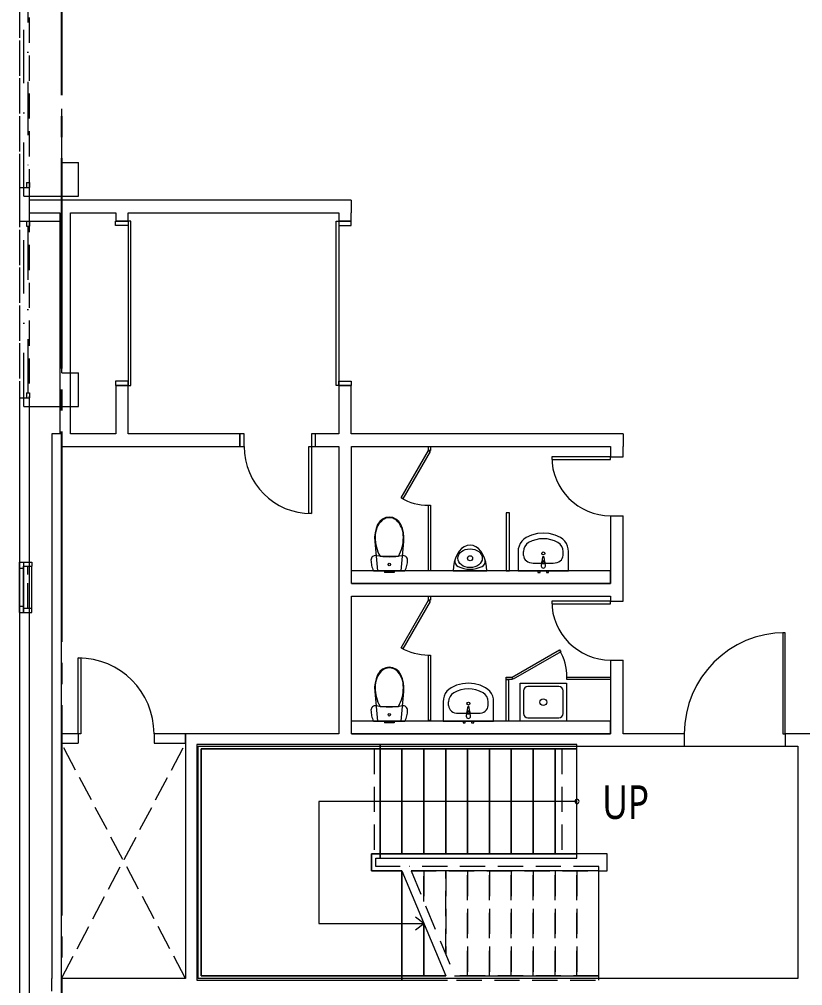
# Model space of a CAD drawing. Header units: millimetres. Extents: x -17313 to 27370, y -1010 to 13584.
# Drawn here: x -50 to 881, y 6051 to 7200 of the extents above; entities that cross this region are included whole.
import ezdxf
from ezdxf.enums import TextEntityAlignment as Align

# ---------------------------------------------------------------- set-up
doc = ezdxf.new("R2010")
doc.units = ezdxf.units.MM
doc.header["$LTSCALE"] = 100
for name, pattern in [('X-S-FAB-L10$0$COL-CEN-LIN', [3.25, 2.5, -0.25, 0.25, -0.25]), ('X-S-FAB-L10$0$HIDDEN', [0.4, 0.3, -0.1]), ('X-S-FAB-L10$0$JJP_虛線(退縮線、投影線、地下室範圍、非屬本工程、圖面分區)', [0.45, 0.3, -0.15]), ('X-S-FAB-L10$0$虛線', [0.846667, 0.423333, -0.423333]), ('X-S-FAB-L10$0$點劃線', [1.340556, 0.635, -0.352778, 0, -0.352778])]:
    doc.linetypes.add(name, pattern=pattern)
for name, color, linetype in [('0-XREF', 7, 'Continuous'), ('X-S-FAB-L10$0$0-DIM-TXT', 8, 'Continuous'), ('X-S-FAB-L10$0$A-OBJE-2D', 8, 'X-S-FAB-L10$0$HIDDEN'), ('X-S-FAB-L10$0$A-OBJE-TOIL.3D', 8, 'Continuous'), ('X-S-FAB-L10$0$A-STRS', 8, 'Continuous'), ('X-S-FAB-L10$0$A-TEXT', 8, 'Continuous'), ('X-S-FAB-L10$0$A-WALL-EX', 8, 'Continuous'), ('X-S-FAB-L10$0$A-WALL-IN', 8, 'Continuous'), ('X-S-FAB-L10$0$BLOCK', 8, 'Continuous'), ('X-S-FAB-L10$0$CCL', 8, 'X-S-FAB-L10$0$COL-CEN-LIN'), ('X-S-FAB-L10$0$Door', 8, 'Continuous'), ('X-S-FAB-L10$0$S-SLAB-SHOW', 8, 'Continuous'), ('X-S-FAB-L10$0$Window', 8, 'Continuous')]:
    doc.layers.add(name, color=color, linetype=linetype)
doc.styles.add('X-S-FAB-L10$0$CHINA', font='simplex.shx', dxfattribs={"width": 0.75, "bigfont": 'chineset.shx'})
doc.styles.add('X-S-FAB-L10$0$Standard', font='', dxfattribs={"width": 0.8})
doc.styles.add('X-S-FAB-L10$0$TG_NOTE_TEXT', font='simplex.shx', dxfattribs={"width": 0.75, "bigfont": 'chineset.shx'})
doc.styles.get('X-S-FAB-L10$0$Standard').set_extended_font_data('Microsoft JhengHei')

# ---------------------------------------------------------------- blocks, each defined once
blk = doc.blocks.new('X-S-FAB-L10$0$FAB2-L05')
at = {"layer": 'X-S-FAB-L10$0$CCL'}
blk.add_line((-26160, 11005), (-26160, 0), dxfattribs=at)
blk = doc.blocks.new('X-S-FAB-L10$0$萬用門(22改)-REVISED[22]_1')
at = {"layer": 'X-S-FAB-L10$0$Door', "color": 4, "lineweight": 0}
for p, q in [((217, 6707.5), (212, 6707.5)), ((212, 6707.5), (212, 6692.5)), ((217, 6692.5), (217, 6707.5)), ((302, 6707.5), (297, 6707.5)), ((297, 6707.5), (297, 6692.5)), ((302, 6692.5), (302, 6707.5)), ((212, 6692.5), (217, 6692.5)), ((294, 6612.5), (294, 6692.5)), ((294, 6692.5), (297, 6692.5)), ((297, 6692.5), (297, 6612.5)), ((297, 6692.5), (302, 6692.5)), ((297, 6612.5), (294, 6612.5))]:
    blk.add_line(p, q, dxfattribs=at)
blk.add_arc((297, 6692.5), 80, 180, 270, dxfattribs=at)
blk = doc.blocks.new('X-S-FAB-L10$0$萬用門(22改)-REVISED[23]_1')
at = {"layer": 'X-S-FAB-L10$0$Door', "color": 4, "lineweight": 0}
for p, q in [((652.5, 6680), (582.5, 6680)), ((582.5, 6680), (582.5, 6677)), ((582.5, 6677), (652.5, 6677)), ((652.5, 6677), (652.5, 6680)), ((652.5, 6680), (667.5, 6680)), ((652.5, 6610), (667.5, 6610))]:
    blk.add_line(p, q, dxfattribs=at)
blk.add_arc((652.5, 6680), 70, 180, 270, dxfattribs=at)
blk = doc.blocks.new('X-S-FAB-L10$0$萬用門(22改)-REVISED[24]_1')
at = {"layer": 'X-S-FAB-L10$0$Door', "color": 4, "lineweight": 0}
for p, q in [((652.5, 6508.5), (582.5, 6508.5)), ((582.5, 6508.5), (582.5, 6505.5)), ((582.5, 6505.5), (652.5, 6505.5)), ((652.5, 6505.5), (652.5, 6508.5)), ((652.5, 6508.5), (667.5, 6508.5)), ((652.5, 6438.5), (667.5, 6438.5))]:
    blk.add_line(p, q, dxfattribs=at)
blk.add_arc((652.5, 6508.5), 70, 180, 270, dxfattribs=at)
blk = doc.blocks.new('X-S-FAB-L10$0$萬用門(22改)-REVISED[29]_1')
at = {"layer": 'X-S-FAB-L10$0$Door', "color": 4, "lineweight": 0}
for p, q in [((860, 6471), (857, 6471)), ((857, 6471), (857, 6351)), ((860, 6351), (860, 6471)), ((740, 6351), (740, 6336)), ((857, 6351), (860, 6351)), ((860, 6351), (860, 6336))]:
    blk.add_line(p, q, dxfattribs=at)
blk.add_arc((860, 6351), 120, 90, 180, dxfattribs=at)
blk = doc.blocks.new('X-S-FAB-L10$0$萬用門(22改)-REVISED[30]_1')
at = {"layer": 'X-S-FAB-L10$0$Door', "color": 4, "lineweight": 0}
for p, q in [((20, 6351), (20, 6441)), ((20, 6441), (23, 6441)), ((23, 6441), (23, 6351)), ((23, 6351), (20, 6351)), ((20, 6351), (20, 6339.7)), ((110, 6351), (110, 6339.7))]:
    blk.add_line(p, q, dxfattribs=at)
blk.add_arc((20, 6351), 90, 0, 90, dxfattribs=at)
blk = doc.blocks.new('X-S-FAB-L10$0$萬用門(22改)-REVISED[31]_1')
at = {"layer": 'X-S-FAB-L10$0$Door', "color": 4, "lineweight": 0}
for p, q in [((326.6, 6765), (326.6, 6960)), ((326.6, 6960), (329.6, 6960)), ((329.4, 6960), (329.4, 6955)), ((344.4, 6960), (329.4, 6960)), ((329.6, 6960), (329.6, 6765)), ((344.4, 6955), (344.4, 6960)), ((329.4, 6955), (344.4, 6955)), ((329.6, 6765), (326.6, 6765)), ((329.4, 6765), (329.4, 6770)), ((329.4, 6770), (344.4, 6770)), ((344.4, 6765), (329.4, 6765)), ((344.4, 6770), (344.4, 6765))]:
    blk.add_line(p, q, dxfattribs=at)
blk = doc.blocks.new('X-S-FAB-L10$0$萬用門(22改)-REVISED[32]_1')
at = {"layer": 'X-S-FAB-L10$0$Door', "color": 4, "lineweight": 0}
for p, q in [((64.4, 6955), (64.4, 6960)), ((64.4, 6960), (79.4, 6960)), ((79.4, 6960), (79.4, 6955)), ((79.4, 6960), (79.4, 6765)), ((82.4, 6960), (79.4, 6960)), ((82.4, 6765), (82.4, 6960)), ((79.4, 6955), (64.4, 6955)), ((79.4, 6770), (64.4, 6770)), ((64.4, 6770), (64.4, 6765)), ((64.4, 6765), (79.4, 6765)), ((79.4, 6765), (79.4, 6770)), ((79.4, 6765), (82.4, 6765))]:
    blk.add_line(p, q, dxfattribs=at)
blk = doc.blocks.new('X-S-FAB-L10')
at = {"layer": 'X-S-FAB-L10$0$A-OBJE-2D', "linetype": 'X-S-FAB-L10$0$HIDDEN', "lineweight": 0}
for p, q in [((0, 6060), (147.5, 6339.75)), ((147.5, 6060), (0, 6339.75))]:
    blk.add_line(p, q, dxfattribs=at)
at = {"layer": 'X-S-FAB-L10$0$A-OBJE-TOIL.3D', "lineweight": 0}
for p, q in [((378.606, 6561.804), (389.5, 6561.804)), ((389.5, 6561.804), (400.394, 6561.804)), ((549.022, 6562.827), (549.022, 6567.409)), ((595.978, 6562.827), (595.978, 6567.409)), ((560.617, 6553.732), (584.383, 6553.732)), ((571.14, 6552.723), (571.14, 6554.21)), ((573.86, 6552.723), (571.14, 6552.723)), ((573.86, 6554.21), (573.86, 6552.723)), ((385.469, 6544.5), (383.8, 6544.5)), ((383.8, 6544.5), (383.8, 6542.5)), ((385.469, 6542.5), (383.8, 6542.5)), ((387.9, 6544.5), (385.469, 6544.5)), ((387.9, 6542.5), (385.469, 6542.5)), ((388.369, 6544.5), (387.9, 6544.5)), ((387.9, 6544.5), (387.9, 6542.5)), ((388.369, 6542.5), (387.9, 6542.5)), ((389.5, 6544.5), (388.369, 6544.5)), ((389.5, 6542.5), (388.369, 6542.5)), ((390.631, 6544.5), (389.5, 6544.5)), ((390.631, 6542.5), (389.5, 6542.5)), ((391.1, 6544.5), (390.631, 6544.5)), ((391.1, 6542.5), (390.631, 6542.5)), ((391.1, 6544.5), (391.1, 6542.5)), ((393.531, 6544.5), (391.1, 6544.5)), ((393.531, 6542.5), (391.1, 6542.5)), ((395.2, 6544.5), (393.531, 6544.5)), ((395.2, 6542.5), (393.531, 6542.5)), ((395.2, 6544.5), (395.2, 6542.5)), ((549, 6402), (549, 6375)), ((591, 6407), (554, 6407)), ((596, 6375), (596, 6402)), ((460.022, 6384.327), (460.022, 6388.909)), ((506.978, 6384.327), (506.978, 6388.909)), ((378.606, 6383.304), (389.5, 6383.304)), ((389.5, 6383.304), (400.394, 6383.304)), ((471.617, 6375.232), (495.383, 6375.232)), ((482.14, 6374.223), (482.14, 6375.71)), ((484.86, 6374.223), (482.14, 6374.223)), ((484.86, 6375.71), (484.86, 6374.223)), ((385.469, 6366), (383.8, 6366)), ((383.8, 6366), (383.8, 6364)), ((385.469, 6364), (383.8, 6364)), ((387.9, 6366), (385.469, 6366)), ((387.9, 6364), (385.469, 6364)), ((388.369, 6366), (387.9, 6366)), ((387.9, 6366), (387.9, 6364)), ((388.369, 6364), (387.9, 6364)), ((389.5, 6366), (388.369, 6366)), ((389.5, 6364), (388.369, 6364)), ((390.631, 6366), (389.5, 6366)), ((390.631, 6364), (389.5, 6364)), ((391.1, 6366), (390.631, 6366)), ((391.1, 6364), (390.631, 6364)), ((391.1, 6366), (391.1, 6364)), ((393.531, 6366), (391.1, 6366)), ((393.531, 6364), (391.1, 6364)), ((395.2, 6366), (393.531, 6366)), ((395.2, 6364), (393.531, 6364)), ((395.2, 6366), (395.2, 6364)), ((554, 6370), (591, 6370))]:
    blk.add_line(p, q, dxfattribs=at)
at = {"layer": 'X-S-FAB-L10$0$A-OBJE-TOIL.3D', "lineweight": 0, "flags": 128}
for points in [[(438.165, 6686.25), (405.665, 6629.958), (403.5, 6631.208), (436, 6687.5)], [(438.5, 6687.5), (436, 6687.5), (436, 6692.5), (438.5, 6692.5)], [(438.5, 6544.5), (436, 6544.5), (436, 6622.5), (438.5, 6622.5)], [(406.442, 6589.843), (405.202, 6594.817), (403.3, 6599.511), (400.74, 6603.231), (397.436, 6606.082), (393.605, 6607.878), (389.5, 6608.5), (385.395, 6607.878), (381.564, 6606.082), (378.26, 6603.231), (375.7, 6599.511), (373.798, 6594.817), (372.558, 6589.843), (372.009, 6584.708), (372.165, 6579.538), (375.403, 6544.5), (403.597, 6544.5), (406.835, 6579.538), (406.991, 6584.708)], [(528.5, 6544.5), (532.5, 6544.5), (532.5, 6613.5), (528.5, 6613.5)], [(602.5, 6544.5), (602.5, 6567.409), (602.211, 6570.781), (601.351, 6574.046), (599.95, 6577.098), (598.051, 6579.841), (595.715, 6582.186), (593.017, 6584.059), (586.498, 6587.053), (579.596, 6588.883), (572.5, 6589.499), (565.404, 6588.883), (558.502, 6587.053), (551.983, 6584.059), (549.285, 6582.186), (546.949, 6579.841), (545.05, 6577.098), (543.649, 6574.046), (542.789, 6570.781), (542.5, 6567.409), (542.5, 6544.5)], [(505.5, 6544.5), (505.196, 6549.796), (504.294, 6554.932), (502.821, 6559.75), (500.821, 6564.105), (498.356, 6567.864), (495.5, 6570.914), (492.34, 6573.161), (488.973, 6574.537), (485.5, 6575), (482.027, 6574.537), (478.66, 6573.161), (475.5, 6570.914), (472.644, 6567.864), (470.179, 6564.105), (468.179, 6559.75), (466.706, 6554.932), (465.804, 6549.796), (465.5, 6544.5), (485.5, 6544.5)], [(408.177, 6544.5), (408.887, 6546.007), (409.507, 6547.554), (410.036, 6549.134), (410.471, 6550.743), (410.811, 6552.374), (411.055, 6554.022), (411.201, 6555.682), (411.25, 6557.348), (411.122, 6558.501), (410.743, 6559.598), (410.133, 6560.585), (409.321, 6561.415), (408.346, 6562.045), (407.257, 6562.447), (406.106, 6562.599), (404.95, 6562.495), (401.122, 6561.817), (397.264, 6561.331), (393.387, 6561.039), (389.5, 6560.942), (385.613, 6561.039), (381.736, 6561.331), (377.878, 6561.817), (374.05, 6562.495), (372.894, 6562.599), (371.743, 6562.447), (370.654, 6562.045), (369.679, 6561.415), (368.867, 6560.585), (368.257, 6559.598), (367.878, 6558.501), (367.75, 6557.348), (367.799, 6555.682), (367.945, 6554.022), (368.189, 6552.374), (368.529, 6550.743), (368.964, 6549.134), (369.493, 6547.554), (370.113, 6546.007), (370.823, 6544.5)], [(568.85, 6544.5), (566.15, 6544.5), (566.15, 6542.5), (568.85, 6542.5)], [(578.85, 6544.5), (576.15, 6544.5), (576.15, 6542.5), (578.85, 6542.5)], [(438.5, 6509.5), (436, 6509.5), (436, 6514.5), (438.5, 6514.5)], [(438.165, 6508.25), (405.665, 6451.958), (403.5, 6453.208), (436, 6509.5)], [(438.5, 6366.5), (436, 6366.5), (436, 6444.5), (438.5, 6444.5)], [(535.608, 6418), (591.9, 6450.5), (593.15, 6448.335), (536.858, 6415.835)], [(406.442, 6411.343), (405.202, 6416.317), (403.3, 6421.011), (400.74, 6424.731), (397.436, 6427.582), (393.605, 6429.378), (389.5, 6430), (385.395, 6429.378), (381.564, 6427.582), (378.26, 6424.731), (375.7, 6421.011), (373.798, 6416.317), (372.558, 6411.343), (372.009, 6406.208), (372.165, 6401.038), (375.403, 6366), (403.597, 6366), (406.835, 6401.038), (406.991, 6406.208)], [(513.5, 6366), (513.5, 6388.909), (513.211, 6392.281), (512.351, 6395.546), (510.95, 6398.598), (509.051, 6401.341), (506.715, 6403.686), (504.017, 6405.559), (497.498, 6408.553), (490.596, 6410.383), (483.5, 6410.999), (476.404, 6410.383), (469.502, 6408.553), (462.983, 6405.559), (460.285, 6403.686), (457.949, 6401.341), (456.05, 6398.598), (454.649, 6395.546), (453.789, 6392.281), (453.5, 6388.909), (453.5, 6366)], [(535.608, 6418), (535.608, 6415.5), (528.5, 6415.5), (528.5, 6418)], [(531, 6366), (528.5, 6366), (528.5, 6415.5), (531, 6415.5)], [(545, 6411), (600, 6411), (600, 6366), (545, 6366)], [(652.5, 6418), (652.5, 6415.5), (600.608, 6415.5), (600.608, 6418)], [(408.177, 6366), (408.887, 6367.507), (409.507, 6369.054), (410.036, 6370.634), (410.471, 6372.243), (410.811, 6373.874), (411.055, 6375.522), (411.201, 6377.182), (411.25, 6378.848), (411.122, 6380.001), (410.743, 6381.098), (410.133, 6382.085), (409.321, 6382.915), (408.346, 6383.545), (407.257, 6383.947), (406.106, 6384.099), (404.95, 6383.995), (401.122, 6383.317), (397.264, 6382.831), (393.387, 6382.539), (389.5, 6382.442), (385.613, 6382.539), (381.736, 6382.831), (377.878, 6383.317), (374.05, 6383.995), (372.894, 6384.099), (371.743, 6383.947), (370.654, 6383.545), (369.679, 6382.915), (368.867, 6382.085), (368.257, 6381.098), (367.878, 6380.001), (367.75, 6378.848), (367.799, 6377.182), (367.945, 6375.522), (368.189, 6373.874), (368.529, 6372.243), (368.964, 6370.634), (369.493, 6369.054), (370.113, 6367.507), (370.823, 6366)], [(479.85, 6366), (477.15, 6366), (477.15, 6364), (479.85, 6364)], [(489.85, 6366), (487.15, 6366), (487.15, 6364), (489.85, 6364)]]:
    blk.add_lwpolyline(points, close=True, dxfattribs=at)
for points in [[(575, 6550.232), (574.6, 6554.427, 0.12101958), (574.273, 6555.378), (573.61, 6560.672, 0.88256628), (571.39, 6560.672), (570.727, 6555.378, 0.12101958), (570.4, 6554.427), (570, 6550.232, 1)], [(486, 6371.732), (485.6, 6375.927, 0.12101958), (485.273, 6376.878), (484.61, 6382.172, 0.88256628), (482.39, 6382.172), (481.727, 6376.878, 0.12101958), (481.4, 6375.927), (481, 6371.732, 1)]]:
    blk.add_lwpolyline(points, format="xyb", close=True, dxfattribs=at)
for points in [[(652.5, 6544.5), (344.5, 6544.5)], [(344.5, 6529.5), (344.5, 6544.5)], [(652.5, 6529.5), (652.5, 6544.5)], [(344.5, 6529.5), (652.5, 6529.5)], [(652.5, 6366), (344.5, 6366)], [(344.5, 6351), (344.5, 6366)], [(652.5, 6351), (652.5, 6366)], [(344.5, 6351), (652.5, 6351)]]:
    blk.add_lwpolyline(points, dxfattribs=at)
at = {"layer": 'X-S-FAB-L10$0$A-OBJE-TOIL.3D', "lineweight": 0}
for centre, radius in [((485.5, 6559.5), 3), ((572.5, 6565.214), 1.75), ((483.5, 6386.714), 1.75), ((572.5, 6388.5), 4)]:
    blk.add_circle(centre, radius, dxfattribs=at)
for centre, radius, start, end in [((436, 6687.5), 65, 240, 270), ((474.321, 6556.027), 7.002, 169.18547, 244.54742), ((485.5, 6579.515), 33.015, 244.547422, 270), ((485.5, 6579.515), 33.015, 270, 295.452578), ((496.679, 6556.027), 7.002, 295.452578, 10.81453), ((572.5, 6554.237), 2.109, 32.771025, 147.228975), ((572.5, 6554.21), 1.36, 0, 180), ((436, 6509.5), 65, 240, 270), ((535.608, 6418), 65, 0, 30), ((554, 6402), 5, 90, 180), ((591, 6402), 5, 0, 90), ((483.5, 6375.737), 2.109, 32.771025, 147.228975), ((483.5, 6375.71), 1.36, 0, 180), ((554, 6375), 5, 180, 270), ((591, 6375), 5, 270, 0)]:
    blk.add_arc(centre, radius, start, end, dxfattribs=at)
for centre, major_axis, ratio, start_param, end_param in [((398.446, 6585.73), (0, 25.706), 0.99937656, 0.7259352, 1.62652376), ((389.581, 6593.776), (0, 13.861), 0.99937656, 0.00586087, 0.63250464), ((389.419, 6593.776), (0, 13.861), 0.99937656, 5.65068079, 6.27732457), ((380.554, 6585.73), (0, 25.706), 0.99937656, 4.65665775, 5.55724631), ((415.31, 6583.294), (0, 42.552), 0.99937656, 1.5471782, 2.10019876), ((363.69, 6583.294), (0, 42.552), 0.99937656, 4.18298425, 4.7360048), ((572.5, 6544.5), (0, 38.182), 0.95652174, 5.78621047, 6.78016015), ((560.615, 6567.409), (0, 12.12), 0.95652174, 0.49697483, 1.57079633), ((584.385, 6567.409), (0, 12.12), 0.95652174, 4.71238898, 5.78621048), ((560.63, 6562.827), (11.607, 0), 0.78364566, 3.14159265, 4.71238898), ((584.37, 6562.827), (11.607, 0), 0.78364566, 4.71238898, 6.28318531), ((398.446, 6407.23), (0, 25.706), 0.99937656, 0.7259352, 1.62652376), ((389.581, 6415.276), (0, 13.861), 0.99937656, 0.00586087, 0.63250464), ((389.419, 6415.276), (0, 13.861), 0.99937656, 5.65068079, 6.27732457), ((380.554, 6407.23), (0, 25.706), 0.99937656, 4.65665775, 5.55724631), ((415.31, 6404.794), (0, 42.552), 0.99937656, 1.5471782, 2.10019876), ((363.69, 6404.794), (0, 42.552), 0.99937656, 4.18298425, 4.7360048), ((471.615, 6388.909), (0, 12.12), 0.95652174, 0.49697483, 1.57079633), ((483.5, 6366), (0, 38.182), 0.95652174, 5.78621047, 6.78016015), ((495.385, 6388.909), (0, 12.12), 0.95652174, 4.71238898, 5.78621048), ((471.63, 6384.327), (11.607, 0), 0.78364566, 3.14159265, 4.71238898), ((495.37, 6384.327), (11.607, 0), 0.78364566, 4.71238898, 6.28318531)]:
    blk.add_ellipse(centre, major_axis=major_axis, ratio=ratio, start_param=start_param, end_param=end_param, dxfattribs=at)
for centre, major_axis, ratio in [((485.5, 6559.5), (14.5, 0), 0.77241379), ((389.5, 6551.998), (1.5, 0), 0.99972383), ((389.5, 6373.498), (1.5, 0), 0.99972383)]:
    blk.add_ellipse(centre, major_axis=major_axis, ratio=ratio, dxfattribs=at)
at = {"layer": 'X-S-FAB-L10$0$A-STRS', "lineweight": 0}
for p, q in [((378.5, 6338), (160.856, 6338)), ((160.856, 6338), (160.856, 6058)), ((165.856, 6063), (165.856, 6333)), ((165.856, 6333), (378.5, 6333)), ((165.856, 6333), (165.856, 6063)), ((371.558, 6333), (165.856, 6333)), ((165.856, 6333), (165.856, 6063)), ((378.5, 6333), (165.856, 6333)), ((378.5, 6333), (371.558, 6333)), ((612.5, 6338), (378.5, 6338)), ((378.5, 6338), (378.5, 6333)), ((378.5, 6333), (378.5, 6338)), ((378.5, 6333), (612.5, 6333)), ((612.5, 6333), (378.5, 6333)), ((378.5, 6208), (378.5, 6333)), ((378.5, 6208), (378.5, 6333)), ((378.5, 6208), (378.5, 6333)), ((404.5, 6333), (378.5, 6333)), ((378.5, 6333), (378.5, 6208)), ((378.5, 6208), (378.5, 6333)), ((404.5, 6208), (404.5, 6333)), ((430.5, 6333), (404.5, 6333)), ((404.5, 6333), (404.5, 6208)), ((404.5, 6208), (404.5, 6333)), ((430.5, 6208), (430.5, 6333)), ((456.5, 6333), (430.5, 6333)), ((430.5, 6333), (430.5, 6208)), ((430.5, 6208), (430.5, 6333)), ((456.5, 6208), (456.5, 6333)), ((482.5, 6333), (456.5, 6333)), ((456.5, 6333), (456.5, 6208)), ((456.5, 6208), (456.5, 6333)), ((482.5, 6208), (482.5, 6333)), ((508.5, 6333), (482.5, 6333)), ((482.5, 6333), (482.5, 6208)), ((482.5, 6208), (482.5, 6333)), ((508.5, 6208), (508.5, 6333)), ((534.5, 6333), (508.5, 6333)), ((508.5, 6333), (508.5, 6208)), ((508.5, 6208), (508.5, 6333)), ((534.5, 6208), (534.5, 6333)), ((560.5, 6333), (534.5, 6333)), ((534.5, 6333), (534.5, 6208)), ((534.5, 6208), (534.5, 6333)), ((560.5, 6208), (560.5, 6333)), ((586.5, 6333), (560.5, 6333)), ((560.5, 6333), (560.5, 6208)), ((560.5, 6208), (560.5, 6333)), ((586.5, 6208), (586.5, 6333)), ((612.5, 6333), (586.5, 6333)), ((586.5, 6333), (586.5, 6208)), ((586.5, 6208), (586.5, 6333)), ((612.5, 6333), (612.5, 6338)), ((612.5, 6208), (612.5, 6333)), ((612.5, 6208), (612.5, 6333)), ((378.5, 6270.5), (306, 6270.5)), ((306, 6270.5), (306, 6125.5)), ((586.5, 6270.5), (378.5, 6270.5)), ((612.5, 6270.5), (586.5, 6270.5)), ((378.5, 6208), (368.5, 6208)), ((368.5, 6208), (368.5, 6188)), ((368.5, 6188), (368.5, 6208)), ((368.5, 6208), (371.558, 6208)), ((368.5, 6188), (368.5, 6208)), ((368.5, 6208), (378.5, 6208)), ((371.558, 6208), (378.5, 6208)), ((373.5, 6193), (373.5, 6203)), ((373.5, 6203), (378.5, 6203)), ((612.5, 6208), (378.5, 6208)), ((378.5, 6208), (378.5, 6203)), ((378.5, 6203), (378.5, 6208)), ((378.5, 6208), (612.5, 6208)), ((378.5, 6208), (404.5, 6208)), ((378.5, 6203), (612.5, 6203)), ((404.5, 6208), (430.5, 6208)), ((430.5, 6208), (456.5, 6208)), ((456.5, 6208), (482.5, 6208)), ((482.5, 6208), (508.5, 6208)), ((508.5, 6208), (534.5, 6208)), ((534.5, 6208), (560.5, 6208)), ((560.5, 6208), (586.5, 6208)), ((586.5, 6208), (612.5, 6208)), ((612.5, 6203), (612.5, 6208)), ((402.42, 6193), (373.5, 6193)), ((368.5, 6188), (404.5, 6188)), ((404.5, 6188), (368.5, 6188)), ((404.5, 6188), (368.5, 6188)), ((404.5, 6188), (404.5, 6063)), ((404.5, 6188), (404.5, 6063)), ((404.5, 6063), (404.5, 6188)), ((404.5, 6188), (404.5, 6063)), ((404.5, 6188), (456.5, 6063)), ((430.5, 6125.5), (420.5, 6133)), ((306, 6125.5), (404.5, 6125.5)), ((404.5, 6125.5), (430.5, 6125.5)), ((420.5, 6118), (430.5, 6125.5)), ((430.5, 6125.5), (430.5, 6063)), ((430.5, 6063), (430.5, 6125.5)), ((430.5, 6125.5), (430.5, 6063)), ((160.856, 6058), (404.5, 6058)), ((404.5, 6063), (165.856, 6063)), ((165.856, 6063), (404.5, 6063)), ((165.856, 6063), (404.5, 6063)), ((404.5, 6058), (404.5, 6063)), ((456.5, 6063), (404.5, 6063)), ((404.5, 6063), (404.5, 6058)), ((404.5, 6063), (456.5, 6063)), ((404.5, 6063), (430.5, 6063)), ((404.5, 6058), (458.58, 6058)), ((430.5, 6063), (456.5, 6063))]:
    blk.add_line(p, q, dxfattribs=at)
at = {"layer": 'X-S-FAB-L10$0$A-STRS', "linetype": 'X-S-FAB-L10$0$JJP_虛線(退縮線、投影線、地下室範圍、非屬本工程、圖面分區)', "lineweight": 0}
for p, q in [((371.558, 6333), (371.558, 6208)), ((594.678, 6333), (594.678, 6208)), ((638.5, 6193), (413.251, 6193)), ((638.5, 6188), (638.5, 6193)), ((404.5, 6188), (404.5, 6063)), ((415.331, 6188), (638.5, 6188)), ((430.5, 6188), (415.331, 6188)), ((415.331, 6188), (467.331, 6063)), ((430.5, 6188), (430.5, 6151.536)), ((430.5, 6151.536), (430.5, 6188)), ((430.5, 6188), (430.5, 6151.536)), ((456.5, 6188), (430.5, 6188)), ((456.5, 6188), (456.5, 6089.036)), ((456.5, 6089.036), (456.5, 6188)), ((456.5, 6188), (456.5, 6089.036)), ((482.5, 6188), (456.5, 6188)), ((482.5, 6188), (482.5, 6063)), ((482.5, 6063), (482.5, 6188)), ((482.5, 6188), (482.5, 6063)), ((508.5, 6188), (482.5, 6188)), ((508.5, 6188), (508.5, 6063)), ((508.5, 6063), (508.5, 6188)), ((508.5, 6188), (508.5, 6063)), ((534.5, 6188), (508.5, 6188)), ((534.5, 6188), (534.5, 6063)), ((534.5, 6063), (534.5, 6188)), ((534.5, 6188), (534.5, 6063)), ((560.5, 6188), (534.5, 6188)), ((560.5, 6188), (560.5, 6063)), ((560.5, 6063), (560.5, 6188)), ((560.5, 6188), (560.5, 6063)), ((586.5, 6188), (560.5, 6188)), ((586.5, 6188), (586.5, 6063)), ((586.5, 6063), (586.5, 6188)), ((586.5, 6188), (586.5, 6063)), ((612.5, 6188), (586.5, 6188)), ((612.5, 6188), (612.5, 6063)), ((612.5, 6063), (612.5, 6188)), ((612.5, 6188), (612.5, 6063)), ((638.5, 6188), (612.5, 6188)), ((638.5, 6063), (638.5, 6188)), ((638.5, 6063), (467.331, 6063)), ((467.331, 6063), (482.5, 6063)), ((469.411, 6058), (638.5, 6058)), ((482.5, 6063), (508.5, 6063)), ((508.5, 6063), (534.5, 6063)), ((534.5, 6063), (560.5, 6063)), ((560.5, 6063), (586.5, 6063)), ((586.5, 6063), (612.5, 6063)), ((612.5, 6063), (638.5, 6063)), ((638.5, 6058), (638.5, 6063))]:
    blk.add_line(p, q, dxfattribs=at)
at = {"layer": 'X-S-FAB-L10$0$A-STRS', "linetype": 'X-S-FAB-L10$0$虛線', "lineweight": 0}
for p, q in [((638.5, 6188), (415.331, 6188)), ((638.5, 6063), (638.5, 6188)), ((467.331, 6063), (638.5, 6063))]:
    blk.add_line(p, q, dxfattribs=at)
at = {"layer": 'X-S-FAB-L10$0$A-STRS', "lineweight": 0, "flags": 128}
blk.add_lwpolyline([(612.5, 6273, 1), (612.5, 6268, 1)], format="xyb", close=True, dxfattribs=at)
at = {"layer": 'X-S-FAB-L10$0$A-WALL-EX', "linetype": 'X-S-FAB-L10$0$JJP_虛線(退縮線、投影線、地下室範圍、非屬本工程、圖面分區)', "lineweight": 0}
blk.add_line((-50, 8287.997), (-50, -252.997), dxfattribs=at)
at = {"layer": 'X-S-FAB-L10$0$A-WALL-EX', "lineweight": 0}
for p, q in [((-50, 7000), (-38, 7000)), ((-50, 7000), (-50, 6960)), ((-38, 6960), (-38, 7000)), ((-50, 6960), (-38, 6960)), ((-50, 6750), (-38, 6750)), ((-50, 6750), (-50, 6555)), ((-38, 6555), (-38, 6750)), ((-50, 6555), (-50, 6495)), ((-38, 6495), (-38, 6555)), ((-50, 6495), (-50, 5585)), ((-38, 5585), (-38, 6495))]:
    blk.add_line(p, q, dxfattribs=at)
at = {"layer": 'X-S-FAB-L10$0$A-WALL-EX', "linetype": 'X-S-FAB-L10$0$JJP_虛線(退縮線、投影線、地下室範圍、非屬本工程、圖面分區)', "lineweight": 0, "flags": 128}
for points in [[(-50.003, 8300), (-50.003, -265)], [(-38, -252.997), (-38, 8287.997)]]:
    blk.add_lwpolyline(points, dxfattribs=at)
at = {"layer": 'X-S-FAB-L10$0$A-WALL-IN', "lineweight": 0}
for p, q in [((79.4, 6960), (64.6, 6960)), ((329.6, 6960), (344.4, 6960)), ((79.4, 6765), (64.6, 6765)), ((329.6, 6765), (344.4, 6765)), ((212, 6692.5), (212, 6707.5)), ((302, 6692.5), (302, 6707.5)), ((652.5, 6680), (667.5, 6680)), ((652.5, 6610), (667.5, 6610)), ((652.5, 6508.5), (667.5, 6508.5)), ((652.5, 6438.5), (667.5, 6438.5)), ((20, 6351), (20, 6339.75)), ((110, 6351), (110, 6339.75)), ((740, 6351), (740, 6336)), ((860, 6351), (860, 6336))]:
    blk.add_line(p, q, dxfattribs=at)
at = {"layer": 'X-S-FAB-L10$0$A-WALL-IN', "lineweight": 0, "flags": 128}
for points in [[(344.4, 6985), (-38, 6985)], [(-38, 6970), (-38, 6985)], [(344.4, 6985), (344.4, 6970)], [(-38, 6970), (-1.8, 6970)], [(-1.8, 6970), (-1.8, 6707.5)], [(10.7, 6970), (64.6, 6970)], [(10.7, 6707.5), (10.7, 6970)], [(64.6, 6970), (64.6, 6960)], [(79.4, 6970), (329.6, 6970)], [(79.4, 6960), (79.4, 6970)], [(329.6, 6970), (329.6, 6960)], [(344.4, 6960), (344.4, 6970)], [(64.6, 6765), (64.6, 6707.5)], [(79.4, 6707.5), (79.4, 6765)], [(329.6, 6765), (329.6, 6707.5)], [(344.4, 6707.5), (344.4, 6765)], [(0, 6707.5), (-11.25, 6707.5)], [(-11.25, 6707.5), (-11.25, 6060)], [(64.6, 6707.5), (10.7, 6707.5)], [(212, 6707.5), (79.4, 6707.5)], [(329.6, 6707.5), (302, 6707.5)], [(667.5, 6707.5), (344.4, 6707.5)], [(667.5, 6707.5), (667.5, 6692.5)], [(0, 6692.5), (212, 6692.5)], [(0, 6351), (0, 6692.5)], [(302, 6692.5), (329.5, 6692.5)], [(329.5, 6692.5), (329.5, 6351)], [(344.5, 6692.5), (652.5, 6692.5)], [(344.5, 6529.5), (344.5, 6692.5)], [(652.5, 6692.5), (652.5, 6680)], [(667.5, 6680), (667.5, 6692.5)], [(652.5, 6610), (652.5, 6529.5)], [(667.5, 6508.5), (667.5, 6610)], [(652.5, 6529.5), (344.5, 6529.5)], [(344.5, 6351), (344.5, 6514.5)], [(344.5, 6514.5), (652.5, 6514.5)], [(652.5, 6514.5), (652.5, 6508.5)], [(652.5, 6438.5), (652.5, 6351)], [(667.5, 6351), (667.5, 6438.5)], [(20, 6351), (0, 6351)], [(0, 6060), (0, 6339.75)], [(0, 6339.75), (20, 6339.75)], [(147.5, 6351), (110, 6351)], [(110, 6339.75), (147.5, 6339.75)], [(329.5, 6351), (147.5, 6351)], [(147.5, 6351), (147.5, 6336)], [(147.5, 6339.75), (147.5, 6351)], [(652.5, 6351), (344.5, 6351)], [(740, 6351), (667.5, 6351)], [(892.5, 6351), (860, 6351)], [(147.5, 6336), (147.5, 6060)], [(162.5, 6336), (740, 6336)], [(162.5, 6060), (162.5, 6336)], [(860, 6336), (875, 6336)], [(875, 6336), (875, 6060)], [(-11.25, 6045), (-11.25, 6060)], [(147.5, 6060), (0, 6060)], [(875, 6060), (162.5, 6060)]]:
    blk.add_lwpolyline(points, dxfattribs=at)
at = {"layer": 'X-S-FAB-L10$0$Door', "linetype": 'X-S-FAB-L10$0$點劃線', "lineweight": 0}
for p, q in [((-44.6, 6990), (-44.6, 7400)), ((0.4, 7030), (0.4, 7400)), ((-39.8, 7394), (-39.8, 7006)), ((0.4, 7030), (20.4, 7030)), ((20.4, 6990), (20.4, 7030)), ((-41.6, 7006), (-41.6, 7000)), ((-41.6, 7006), (-38, 7006)), ((-38, 7006), (-38, 7000)), ((-41.6, 7000), (-38, 7000)), ((-44.6, 6990), (0.4, 6990)), ((0.4, 6990), (20.4, 6990)), ((-44.6, 6960), (0.4, 6960)), ((-44.6, 6740), (-44.6, 6960)), ((-41.6, 6960), (-41.6, 6954)), ((-38, 6960), (-38, 6954)), ((0.4, 6780), (0.4, 6960)), ((-41.6, 6954), (-38, 6954)), ((-39.8, 6954), (-39.8, 6756)), ((0.4, 6780), (20.4, 6780)), ((20.4, 6740), (20.4, 6780)), ((-41.6, 6756), (-41.6, 6750)), ((-41.6, 6756), (-38, 6756)), ((-38, 6756), (-38, 6750)), ((-41.6, 6750), (-38, 6750)), ((-44.6, 6740), (0.4, 6740)), ((0.4, 6740), (20.4, 6740))]:
    blk.add_line(p, q, dxfattribs=at)
at = {"layer": 'X-S-FAB-L10$0$S-SLAB-SHOW', "lineweight": 0, "flags": 128}
blk.add_lwpolyline([(612.5, 6336), (875, 6336), (875, 6060), (638.5, 6060), (638.5, 6188), (648.5, 6188), (648.5, 6208), (612.5, 6208)], close=True, dxfattribs=at)
at = {"layer": 'X-S-FAB-L10$0$Window', "lineweight": 0}
for p, q in [((-50, 6495), (-50, 6555)), ((-50, 6547.5), (-50, 6555)), ((-50, 6555), (-45, 6555)), ((-50, 6555), (-45, 6555)), ((-45, 6547.5), (-50, 6547.5)), ((-50, 6502.5), (-50, 6547.5)), ((-45, 6555), (-35, 6555)), ((-45, 6555), (-45, 6550)), ((-45, 6555), (-45, 6547.5)), ((-45, 6555), (-38, 6555)), ((-45, 6500), (-45, 6550)), ((-45, 6550), (-35, 6550)), ((-45, 6547.5), (-45, 6502.5)), ((-38, 6495), (-38, 6555)), ((-35, 6555), (-35, 6550)), ((-35, 6500), (-35, 6550)), ((-50, 6495), (-50, 6502.5)), ((-50, 6502.5), (-45, 6502.5)), ((-45, 6502.5), (-45, 6495)), ((-50, 6495), (-45, 6495)), ((-50, 6495), (-45, 6495)), ((-45, 6500), (-35, 6500)), ((-45, 6495), (-45, 6500)), ((-45, 6495), (-35, 6495)), ((-45, 6495), (-38, 6495)), ((-35, 6495), (-35, 6500))]:
    blk.add_line(p, q, dxfattribs=at)
at = {"layer": 'X-S-FAB-L10$0$Window', "linetype": 'X-S-FAB-L10$0$HIDDEN', "lineweight": 0}
blk.add_line((-40, 6500), (-40, 6550), dxfattribs=at)
at = {"layer": 'X-S-FAB-L10$0$BLOCK'}
blk.add_blockref('X-S-FAB-L10$0$FAB2-L05', (26160, -720), dxfattribs=at)
at = {"layer": 'X-S-FAB-L10$0$Door', "lineweight": 0}
for name in ['X-S-FAB-L10$0$萬用門(22改)-REVISED[32]_1', 'X-S-FAB-L10$0$萬用門(22改)-REVISED[31]_1', 'X-S-FAB-L10$0$萬用門(22改)-REVISED[22]_1', 'X-S-FAB-L10$0$萬用門(22改)-REVISED[23]_1', 'X-S-FAB-L10$0$萬用門(22改)-REVISED[24]_1', 'X-S-FAB-L10$0$萬用門(22改)-REVISED[29]_1', 'X-S-FAB-L10$0$萬用門(22改)-REVISED[30]_1']:
    blk.add_blockref(name, (0, 0), dxfattribs=at)
at = {"style": 'X-S-FAB-L10$0$TG_NOTE_TEXT', "width": 0.5, "flags": 1}
for p in [(7463.301, 9020), (18268.251, 8649), (11197.77, 4800.167), (16485.801, 4800.167), (25420.27, 2635), (13360, 320.001, 0), (7463.301, -33.333)]:
    blk.add_attdef('WH', text='', height=20, dxfattribs=at).set_placement(p, align=Align.BOTTOM_LEFT)
at = {"width": 0.5}
for style, p in [('X-S-FAB-L10$0$TG_NOTE_TEXT', (7585, 9020)), ('X-S-FAB-L10$0$TG_NOTE_TEXT', (18389.95, 8649)), ('X-S-FAB-L10$0$TG_NOTE_TEXT', (11117.5, 4813.5)), ('X-S-FAB-L10$0$TG_NOTE_TEXT', (16607.5, 4813.5)), ('X-S-FAB-L10$0$TG_NOTE_TEXT', (25350, 2635)), ('X-S-FAB-L10$0$Standard', (13129.375, 325.001, 0)), ('X-S-FAB-L10$0$TG_NOTE_TEXT', (7585, -20))]:
    blk.add_attdef('DESC', text='', height=10, dxfattribs=dict(at, style=style)).set_placement(p, align=Align.BOTTOM_LEFT)
for tag, style, p in [('TYPE', 'X-S-FAB-L10$0$TG_NOTE_TEXT', (7619.286, 9020)), ('NO', 'X-S-FAB-L10$0$TG_NOTE_TEXT', (7650.095, 9020)), ('TYPE', 'X-S-FAB-L10$0$TG_NOTE_TEXT', (18424.236, 8649)), ('NO', 'X-S-FAB-L10$0$TG_NOTE_TEXT', (18455.045, 8649)), ('NO', 'X-S-FAB-L10$0$TG_NOTE_TEXT', (11088.595, 4813.5)), ('TYPE', 'X-S-FAB-L10$0$TG_NOTE_TEXT', (11151.786, 4813.5)), ('TYPE', 'X-S-FAB-L10$0$TG_NOTE_TEXT', (16641.786, 4813.5)), ('NO', 'X-S-FAB-L10$0$TG_NOTE_TEXT', (16672.595, 4813.5)), ('NO', 'X-S-FAB-L10$0$TG_NOTE_TEXT', (25313, 2635)), ('TYPE', 'X-S-FAB-L10$0$TG_NOTE_TEXT', (25350, 2635)), ('NO', 'X-S-FAB-L10$0$Standard', (13100, 320.001, 0)), ('TYPE', 'X-S-FAB-L10$0$Standard', (13129.375, 320.001, 0)), ('TYPE', 'X-S-FAB-L10$0$TG_NOTE_TEXT', (7619.286, -20)), ('NO', 'X-S-FAB-L10$0$TG_NOTE_TEXT', (7650.095, -20))]:
    blk.add_attdef(tag, text='', height=10, dxfattribs=dict(at, style=style)).set_placement(p, align=Align.BOTTOM_RIGHT)
for rotation, style, p in [(180, 'X-S-FAB-L10$0$Standard', (317.625, 7480)), (180, 'X-S-FAB-L10$0$Standard', (1217.625, 7480)), (90, 'X-S-FAB-L10$0$TG_NOTE_TEXT', (24310, 3647.5)), (270, 'X-S-FAB-L10$0$TG_NOTE_TEXT', (17080, 1605))]:
    blk.add_attdef('DESC', text='', height=10, rotation=rotation, dxfattribs=dict(at, style=style)).set_placement(p, align=Align.BOTTOM_LEFT)
for tag, rotation, style, p in [('TYPE', 180, 'X-S-FAB-L10$0$Standard', (317.625, 7480)), ('NO', 180, 'X-S-FAB-L10$0$Standard', (347, 7480)), ('TYPE', 180, 'X-S-FAB-L10$0$Standard', (1217.625, 7480)), ('NO', 180, 'X-S-FAB-L10$0$Standard', (1247, 7480)), ('TYPE', 90, 'X-S-FAB-L10$0$TG_NOTE_TEXT', (24310, 3647.5)), ('NO', 90, 'X-S-FAB-L10$0$TG_NOTE_TEXT', (24310, 3610.5)), ('TYPE', 270, 'X-S-FAB-L10$0$TG_NOTE_TEXT', (17080, 1605)), ('NO', 270, 'X-S-FAB-L10$0$TG_NOTE_TEXT', (17080, 1573))]:
    blk.add_attdef(tag, text='', height=10, rotation=rotation, dxfattribs=dict(at, style=style)).set_placement(p, align=Align.BOTTOM_RIGHT)
at = {"style": 'X-S-FAB-L10$0$TG_NOTE_TEXT', "width": 0.5, "flags": 1}
for rotation, p in [(180, (43, 7480)), (180, (943, 7480)), (90, (24310, 3717.77)), (270, (17080, 1711.699))]:
    blk.add_attdef('WH', text='', height=20, rotation=rotation, dxfattribs=at).set_placement(p, align=Align.BOTTOM_LEFT)
at = {"layer": 'X-S-FAB-L10$0$0-DIM-TXT', "style": 'X-S-FAB-L10$0$CHINA', "width": 0.75}
for p in [(667.414, 7855.1, -2689.4), (22627.353, 6728.814), (25644.722, 6728.814), (24778.787, 5569.051), (1118.252, 4980), (417.801, 4594.623), (23874.84, 4355), (22927.43, 4330.122), (23749.869, 3901.367), (417.801, 3765.236), (1118.252, 3730), (417.801, 3115.79), (536.882, 2227.832), (16908.994, 1782.652), (888.445, 880.466), (16977.43, 750), (18878.841, 750), (25641.221, 553.233), (21364.03, 526.894)]:
    blk.add_attdef('HIG', text='', height=80, dxfattribs=at).set_placement(p, align=Align.MIDDLE_LEFT)
at = {"layer": 'X-S-FAB-L10$0$A-TEXT', "style": 'X-S-FAB-L10$0$Standard', "width": 0.8}
blk.add_text('UP', height=40, dxfattribs=at).set_placement((642.533, 6249.621))

msp = doc.modelspace()

# ---------------------------------------------------------------- block references
at = {"layer": '0-XREF'}
msp.add_blockref('X-S-FAB-L10', (0, 0), dxfattribs=at)

doc.saveas('drawing.dxf')
